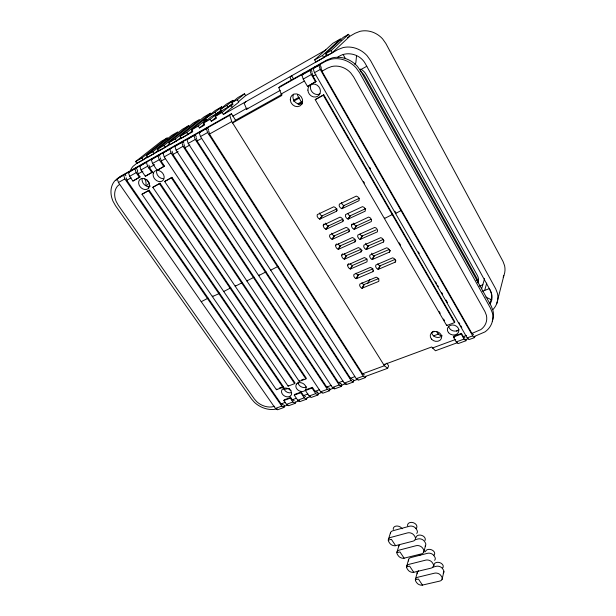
<?xml version="1.0" encoding="UTF-8"?>
<svg xmlns="http://www.w3.org/2000/svg" width="616" height="616" viewBox="0 0 616 616"><rect width="100%" height="100%" fill="white"/><g stroke="black" fill="none" stroke-linecap="round" stroke-linejoin="round"><path stroke-width="0.92" d="M323.254 225.148L323.385 226.419A7.854 6.814 35.7 0 0 324.624 228.444L326.218 229.229L342.719 221.583L342.881 219.974A7.877 6.868 35.5 0 0 341.641 217.918L340.04 217.125L323.254 225.148L324.147 223.831M335.581 245.268L335.705 246.515A7.762 6.707 32.8 0 0 336.921 248.502L338.492 249.272L354.962 241.895L355.132 240.325A7.785 6.753 32.5 0 0 353.915 238.307L352.329 237.522L335.581 245.268L336.428 243.905M356.556 55.633L355.84 62.855L354.616 64.156M342.488 253.8L341.657 255.186L341.772 256.418A7.715 6.653 31.5 0 0 342.981 258.389L344.544 259.159L360.991 251.913L362.046 250.227M351.459 225.156L351.567 226.442A7.9 6.953 33.2 0 0 352.791 228.482L354.392 229.275L371.317 221.56L371.502 219.943A7.923 6.999 32.8 0 0 370.285 217.871L368.668 217.071L351.459 225.156L352.275 223.831M347.678 265.011L347.794 266.235A7.677 6.591 30.2 0 0 348.987 268.183L350.543 268.946L366.974 261.831L367.151 260.291A7.7 6.637 29.8 0 0 365.958 258.32L364.387 257.542L347.678 265.011L348.487 263.61M361.269 251.605L361.168 250.358A7.739 6.691 31.1 0 0 359.967 248.364L358.389 247.578L341.657 255.186M389.612 251.836L389.535 250.573A7.792 6.814 28.2 0 0 388.35 248.564L386.756 247.771L369.893 255.14L369.708 256.687A7.769 6.768 28.7 0 0 370.894 258.666L372.472 259.444L389.327 252.136L390.321 250.442M442.057 579.41L443.882 571.656M496.712 303.726L503.85 275.691M423.808 552.09L425.618 545.314M415.538 578.917L417.371 572.079M492.261 321.205A23.585 20.213 15.5 0 0 493 310.656L491.245 306.121L360.861 71.179L357.234 66.174A26.873 24.417 55.9 0 0 332.34 57.85L327.088 59.875L315.492 66.405L313.128 68.615L314.507 72.673L467.167 337.899L469.007 339.624L474.536 337.599L474.905 336.267M482.728 291.306A8.547 7.415 13.4 0 1 484.653 290.429L486.732 283.106M406.752 566.05L408.67 559.266M464.949 337.891L463.001 336.082L461.446 333.379L453.607 336.298L453.376 337.006L456.24 341.918L458.158 343.597L465.935 340.748L466.32 339.416M481.65 288.712L484.6 278.578M397.058 551.851L399.083 545.137A4.774 3.373 18.6 0 0 398.914 546.007M465.935 340.748L464.087 339.039L461.23 334.088L461.446 333.379M388.45 539.239L390.559 532.594M454.585 322.576L454.808 321.883L323.731 94.764L315.192 99.63L446.716 325.556L454.585 322.576L323.292 95.226L323.731 94.764M446.716 325.556L446.947 324.863M365.188 376.553L387.656 368.299L388.642 365.904L386.91 363.132M385.054 364.141L384.392 365.735L361.908 374.043M200.308 131.839L199.238 132.74L200.47 136.544L356.294 378.686L358.35 380.188L365.327 377.623L365.919 376.284M188.072 138.739L186.979 139.647L188.196 143.42L344.252 383.121L346.315 384.592L353.207 382.066L353.823 380.726L352.991 379.448M176.022 145.522L174.906 146.439L176.114 150.189L332.378 387.487L334.457 388.942L341.256 386.448L341.888 385.108L340.648 383.206L340.371 383.776L338.192 382.228L185.293 148.379L184.022 144.429M395.218 262.139L395.426 260.591A7.754 6.753 26.9 0 0 394.255 258.597L392.669 257.811L375.829 265.042L375.637 266.574A7.723 6.707 27.4 0 0 376.815 268.538L378.386 269.315L395.218 262.139L395.903 260.722M164.156 152.206L163.024 153.13L164.218 156.857L320.666 391.791L322.769 393.224L329.468 390.767L330.122 389.428L329.298 388.172M317.848 395.025L318.526 393.686L317.271 391.815L316.986 392.392L314.761 390.883L312.397 387.341L305.775 389.805L305.397 390.521L309.116 396.042L311.242 397.451L317.848 395.025L315.738 393.609L312.027 388.057L312.397 387.341M389.327 252.136L390.028 250.743M378.386 269.315L380.195 265.75L395.233 259.321M377.931 269.323L380.195 265.75M367.706 283.622L369.846 279.479M372.888 271.656L373.073 270.139A7.654 6.576 28.6 0 0 371.895 268.176L370.332 267.406L353.915 274.451L353.746 275.953A7.631 6.537 28.9 0 0 354.931 277.885L356.479 278.648L372.888 271.656L373.627 270.231M305.528 396.612L303.288 395.125L301.17 391.992L294.64 394.417L294.255 395.133L297.728 400.231L299.861 401.624L306.383 399.23L307.084 397.89M361.931 288.265L378.755 281.389L378.948 279.887A7.615 6.522 27.4 0 0 377.777 277.947L376.222 277.177L359.821 284.099L359.652 285.585A7.592 6.476 27.8 0 0 360.822 287.495L361.931 288.265L363.825 284.638L378.84 278.494M362.37 288.257L364.256 284.623M401.517 210.333L395.557 213.49L395.872 212.897L394.918 211.234M383.383 242.042L383.583 240.463A7.831 6.876 29.7 0 0 382.39 238.43L380.78 237.637L363.894 245.137L363.717 246.7A7.808 6.83 30.1 0 0 364.918 248.702L366.505 249.48L383.383 242.042L384.107 240.671M294.232 400.77L291.976 399.314L290.69 397.428L284.245 399.815L283.853 400.531L286.494 404.365L288.642 405.736L295.079 403.372L295.788 402.032M294.255 395.133L300.793 392.708L301.17 391.992M372.018 259.459L373.889 255.956L389.451 249.365M372.472 259.444L374.335 255.94M305.906 378.909L306.283 378.201L171.964 177.316L164.665 181.481L299.276 381.42L305.906 378.909L171.379 177.832L171.964 177.316M392.731 214.322L384.415 218.541L384.746 217.949M356.04 278.663L357.988 275.082L373.019 268.822M356.479 278.648L358.427 275.067M299.276 381.42L299.653 380.711M283.853 400.531L290.298 398.144L290.69 397.428M118.488 177.924L117.279 178.886L118.418 182.505L275.406 408.439L277.577 409.786L283.922 407.461L284.654 406.121L283.814 404.912M294.656 383.637L295.049 382.936L160.029 183.183L152.822 187.303L288.119 386.116L294.656 383.637L159.436 183.707L160.029 183.183M366.05 249.503L367.968 246.046L383.491 239.362M366.505 249.48L368.414 246.03M288.119 386.116L288.511 385.408M360.991 251.913L361.777 250.527M350.543 268.946L352.537 265.419L367.151 259.067M282.875 387.287L283.275 386.579L149.118 190.198L142.003 194.263L276.422 389.728L282.875 387.287L148.51 190.721L149.118 190.198M350.096 268.961L352.537 265.419M490.09 303.857C492.738 299.984 492.531 294.748 490.452 290.667L365.388 63.771C360.152 53.931 346.377 50.458 337.452 57.434M276.422 389.728L276.83 389.027M360.021 239.447L377.377 231.855L377.57 230.253A7.877 6.938 31.2 0 0 376.368 228.197L374.751 227.404L357.842 235.035L357.673 236.621A7.854 6.891 31.6 0 0 358.882 238.638L360.021 239.447L361.992 236.051L376.191 229.853M360.476 239.424L362.439 236.028M344.105 259.174L346.154 255.694L361.222 249.21M344.544 259.159L346.592 255.679M354.962 241.895L355.763 240.533M354.392 229.275L356.41 225.933L371.048 219.25M353.938 229.291L356.41 225.933M338.045 249.295L340.147 245.869L355.24 239.27M348.872 231.785L349.033 230.199A7.831 6.807 34 0 0 347.809 228.166L346.215 227.373L329.714 234.942L329.575 236.513A7.808 6.761 34.2 0 0 330.8 238.515L332.386 239.301L348.872 231.785L349.695 230.453M338.492 249.272L340.594 245.853M348.248 219.019L365.196 211.173L365.373 209.532A7.97 7.061 34.5 0 0 364.148 207.438L362.516 206.637L345.568 214.545L345.407 216.17A7.946 7.007 34.8 0 0 346.639 218.226L348.248 219.019L350.327 215.746L365.704 208.601M347.794 219.042L350.327 215.746M331.939 239.316L334.095 235.951L349.203 229.229M332.386 239.301L334.534 235.936M342.719 221.583L343.566 220.266M342.049 208.67L359.012 200.677L359.19 199.022A8.023 7.115 36.3 0 0 357.95 196.912L356.31 196.096L339.339 204.15L339.185 205.79A8 7.069 36.5 0 0 340.432 207.869L342.049 208.67L344.175 205.451L359.575 198.183M341.587 208.693L344.175 205.451M326.218 229.229L328.42 225.918L343.104 219.096M325.772 229.244L328.42 225.918M336.513 211.28L336.667 209.648A7.931 6.922 37 0 0 335.42 207.577L333.803 206.776L317.271 214.622L317.14 216.231A7.908 6.868 37.2 0 0 318.395 218.272L319.989 219.057L336.513 211.28L337.375 209.987M219.35 293L218.888 293.678L212.397 296.619L212.859 295.942M319.989 219.057L322.253 215.808L336.944 208.87M319.542 219.08L322.253 215.808M278.132 266.366L270.709 270.155M266.035 271.864L258.697 275.606L259.159 274.982M254.077 277.223L246.831 280.927L247.301 280.303M242.365 282.605L235.212 286.263L235.689 285.639M230.792 287.865L223.724 291.483M208.131 298.152L201.232 301.686M315.492 66.405L304.289 72.803L301.863 75.044L303.218 79.079L307.492 86.417L316.062 81.474L313.452 76.954L312.012 72.711M307.492 86.417L316.062 81.474M313.128 68.615L318.865 65.388L321.19 63.194M332.34 52.683L349.68 36.344L348.564 34.319L343.281 37.337L325.595 53.708L326.796 55.825L332.34 52.683L331.146 50.558L348.564 34.319M341.095 40.356L340.348 39.016L332.879 43.282L314.676 59.906L315.885 62.008L323.716 57.573L327.127 54.385M301.863 75.044L309.979 70.478L312.358 68.261M314.676 59.906L322.514 55.455L340.348 39.016M282.028 94.348L235.582 120.266L232.579 122.923L281.805 95.48L278.832 87.657L280.48 86.171L304.289 72.803M245.83 101.709L244.136 103.165L246.639 109.217L247.871 108.131M118.149 178.116L229.699 115.308L231.508 113.737L235.582 120.266M146.285 185.77L148.433 183.938M152.475 158.782L151.344 159.706L152.537 163.471L157.165 170.339L164.472 166.112L161.531 161.715L160.291 157.819M157.165 170.339L164.472 166.112M199.238 132.74L207.438 127.828L208.608 129.668M232.055 107.092L230.869 105.182L222.114 112.497L223.331 114.437L235.759 104.528A21.506 1.617 -32 0 0 238.8 101.956L237.199 99.846A10.949 0.801 -31.9 0 0 232.425 102.271L231.793 102.626L232.948 104.497L228.012 107.299L226.857 105.444L233.01 100.354L233.764 101.578M238.43 101.717L245.669 95.619L325.872 49.911M140.972 165.265L139.817 166.189L141.002 169.931L145.314 176.268L152.537 172.087L149.904 168.199L148.926 165.103M145.314 176.268L152.537 172.087M186.979 139.647L195.087 134.788L196.258 136.606M218.511 114.268L217.718 113.013L210.087 119.327L211.303 121.244L216.147 117.209M228.012 107.299L232.779 103.326M237.268 99.838L244.537 93.771L245.669 95.619M211.303 121.244L216.401 118.357L215.184 116.432L223.369 109.794A10.98 0.809 -31.9 0 0 230.577 105.382L230.869 105.182M231.793 102.626L237.892 97.567L244.537 93.771M174.906 146.439L182.929 141.634L183.968 143.235M207.076 120.698L206.283 119.45L198.252 126.041L199.476 127.943L204.566 123.731M222.407 108.054L221.652 106.845L215.138 112.189L216.293 114.029L221.344 109.856M129.645 171.641L128.475 172.58L129.645 176.291L132.917 181.058L140.055 176.923L138.423 174.536L137.245 170.748L137.745 170.339M132.917 181.058L140.055 176.923M199.476 127.943L204.481 125.11L203.265 123.2L210.98 116.84L217.718 113.013M216.293 114.029L221.39 111.073L220.235 109.224L226.457 104.096L233.01 100.354M163.024 153.13L170.955 148.379M211.203 114.445L210.449 113.244L204.081 116.886L180.157 136.275L181.374 138.146L187.996 134.396L192.415 130.769M130.484 170.447A23.208 18.28 46.5 0 1 133.056 166.335L136.298 163.702L192.746 131.747L191.53 129.861L215.192 110.534L221.652 106.845M151.344 159.706L159.174 155.016L159.975 156.218M168.769 142.735L175.298 139.031L199.407 119.558L193.131 123.146L168.769 142.735L169.993 144.583L176.515 140.895L180.881 137.337M180.157 136.275L186.779 132.517L210.449 113.244M139.817 166.189L147.571 161.546M189.274 126.95L188.519 125.779L182.328 129.314L157.557 149.103L158.774 150.935L165.204 147.293L169.654 143.705M128.475 172.58L136.136 167.983L137.206 169.554M146.508 155.378L152.837 151.782L177.785 131.916L171.679 135.404L146.508 155.378L147.725 157.188L154.062 153.607L158.451 150.081M159.529 150.335L161.022 149.126M119.604 184.407L117.633 185.994A18.318 14.183 45.6 0 0 116.162 201.447L118.21 205.12L254.316 398.937L256.71 401.655A16.016 12.204 29.3 0 0 271.502 406.976L274.697 406.267M157.557 149.103L163.987 145.453L188.519 125.779M117.279 178.886L124.886 174.328L125.926 175.845M167.929 139.131L167.167 137.976L161.176 141.403L135.612 161.561L136.837 163.356L143.081 159.821L147.532 156.272M135.612 161.561L141.857 158.019L167.167 137.976M215.138 112.189L213.329 113.298A10.857 0.785 -32 0 0 207.038 117.502A21.545 1.578 -31.9 0 0 203.811 120.143A10.88 0.793 -32 0 0 205.09 120.051L206.283 119.45M278.832 87.657L325.618 61.269L330.892 59.236A27.004 24.501 55.6 0 1 355.902 67.606L359.551 72.634L490.629 308.439L492.4 312.99A23.685 20.259 15.5 0 1 484.977 331.901L474.397 336.452M220.235 109.224L226.857 105.444M347.416 37.638L355.109 33.249L359.944 31.347A24.532 22.638 62.5 0 1 382.59 38.87L385.839 43.459L503.018 261.461L504.604 265.719A21.645 19.158 14 0 1 503.164 277.215M191.53 129.861L198.252 126.041M203.265 123.2L210.087 119.327M215.184 116.432L222.114 112.497M325.595 53.708L331.146 50.558M223.331 114.437L337.915 49.588L343.004 47.609A25.964 23.747 58.2 0 1 367.028 55.625L370.509 60.468L495.765 288.966L497.458 293.401A22.846 19.82 15 0 1 492.946 309.571M231.508 113.737L120.312 176.399L114.838 180.804A24.055 18.649 45.6 0 0 112.951 201.124L115.531 205.736L251.582 399.076L254.585 402.479A21.036 16.055 29.3 0 0 273.966 409.455L277.185 408.747M232.794 116.208L247.031 108.208M246.639 109.217L280.134 90.429M118.418 182.505L124.832 178.917L123.685 175.275M164.218 156.857L171.032 153.037L169.831 149.295M176.114 150.189L183.037 146.308L181.828 142.542M188.196 143.42L195.234 139.478L194.001 135.689M200.47 136.544L207.623 132.54L206.375 128.721M314.507 72.673L320.243 69.454L318.865 65.388M129.645 176.291L136.151 172.649L134.973 168.915M141.002 169.931L147.617 166.228L146.423 162.47M152.537 163.471L159.251 159.713L158.042 155.933M303.218 79.079L311.342 74.528L309.979 70.478M126.973 180.134L131.162 177.793M137.869 174.043L142.897 171.233M148.764 167.96L154.631 164.68M161.338 160.938L165.535 158.597M173.081 154.377L178.109 151.575M184.815 147.825L189.844 145.014M196.55 141.272L201.578 138.461M209.124 134.25L231.762 121.606L229.699 115.308M280.988 94.109L304.265 81.112M312.582 76.469L315.9 74.613M321.721 71.364L327.543 68.106L331.724 66.513A20.567 18.649 55.4 0 1 350.712 72.873L353.607 76.854L484.969 311.627L486.378 315.223A18.041 15.408 15.6 0 1 480.788 329.622L471.91 333.433M293.901 100.061L298.937 97.29M293.539 101.263L299.422 98.029M297.682 103.896L301.894 101.594M366.782 66.297L361.962 68.93A9.779 8.978 60.8 0 1 359.844 69.924M298.429 104.474L301.801 102.626M152.822 187.303L159.436 183.707M164.665 181.481L171.379 177.832M315.192 99.63L323.292 95.226M142.003 194.263L148.51 190.721M476.183 280.503L477.731 279.887M479.279 286.171L482.859 284.761M484.653 290.429L489.32 288.611M279.248 388.111L283.275 386.579M301.316 380.087L303.796 379.14M432.232 331.909L434.026 331.231M433.418 335.928L438.777 333.918M456.479 331.154L458.281 330.484M305.397 390.521L312.027 388.057M453.376 337.006L461.23 334.088M383.753 364.71L431.662 346.977L435.42 350.766L457.565 342.635M280.996 403.942L285.485 402.287M291.784 399.961L296.281 398.298M303.472 395.641L307.969 393.978M315.161 391.322L319.65 389.659M326.85 387.002L331.339 385.339M338.538 382.682L343.027 381.019M350.219 378.363L354.716 376.699M432.301 348.063L455.709 339.416M462.909 336.76L466.512 335.427M275.406 408.439L281.758 406.106L283.922 407.461M286.494 404.365L292.931 401.994L295.079 403.372M297.728 400.231L304.258 397.828L306.383 399.23M309.116 396.042L315.738 393.609M320.666 391.791L327.381 389.327L329.468 390.767M332.378 387.487L339.185 384.985L341.256 386.448M344.252 383.121L351.151 380.58L353.207 382.066M356.294 378.686L363.294 376.114L365.327 377.623M456.24 341.918L464.087 339.039M467.167 337.899L472.703 335.866L474.536 337.599M283.375 406.591L287.872 404.943M295.064 402.302L299.561 400.654M306.753 398.013L310.349 396.689M317.54 394.048L322.037 392.4M329.229 389.759L334.619 387.78M340.91 385.47L346.308 383.483M353.499 380.842L357.996 379.194M465.542 339.701L468.198 338.731M388.288 540.132A4.843 3.434 19.2 0 1 390.644 537.452L407.515 532.902A4.889 3.496 18.4 0 1 413.274 534.411A11.758 8.378 18.7 0 1 415.346 537.514A4.889 3.488 18.3 0 1 413.043 541.156L395.064 545.776A4.836 3.427 19.2 0 1 390.529 544.113A11.719 8.331 18.9 0 1 388.45 541.064L388.288 540.132L391.368 539.3L395.626 545.691M415.184 539.708L417.971 538.969A4.82 3.434 17.8 0 1 423.654 540.463A11.589 8.231 18.1 0 1 425.671 543.505A4.82 3.427 17.8 0 1 425.125 546.076M396.897 552.721A4.812 3.38 18.7 0 1 399.253 550.103L416.093 545.707A4.866 3.442 17.9 0 1 421.821 547.216A11.689 8.254 18.1 0 1 423.862 550.273A4.859 3.442 17.8 0 1 421.544 553.846L403.603 558.304A4.812 3.38 18.7 0 1 399.099 556.656A11.65 8.208 18.4 0 1 397.043 553.645L396.897 552.721L399.961 551.928L404.165 558.227M406.575 566.905A4.782 3.326 18.2 0 1 408.947 564.348L425.741 560.121A4.836 3.388 17.3 0 1 431.439 561.63A11.612 8.108 17.6 0 1 433.448 564.641A4.828 3.38 17.3 0 1 431.108 568.129L413.213 572.41A4.774 3.319 18.1 0 1 408.747 570.77A11.573 8.07 17.9 0 1 406.722 567.813L406.575 566.905L409.64 566.135L413.775 572.341M432.494 567.221L436.19 566.312A4.759 3.326 16.8 0 1 441.803 567.806A11.442 7.962 17.1 0 1 443.759 570.755A4.759 3.319 16.8 0 1 443.181 573.234M415.361 579.756A4.751 3.272 17.7 0 1 417.74 577.254L434.496 573.18A4.805 3.334 16.9 0 1 440.155 574.69A11.542 7.985 17.1 0 1 442.134 577.662A4.805 3.326 16.9 0 1 439.786 581.081L421.929 585.2A4.751 3.272 17.6 0 1 417.486 583.568A11.504 7.939 17.4 0 1 415.5 580.649L415.361 579.756L418.418 579.017L422.491 585.131M289.22 388.342L285.3 389.235A20.366 15.831 29.5 0 1 283.699 389.327M485.87 297.089L491.676 299.938M340.147 245.869L339.031 245.083A7.708 6.676 32.9 0 1 338.192 243.859M379.749 265.765L378.64 264.988A7.669 6.684 27.4 0 1 377.824 263.771M346.154 255.694L345.037 254.916A7.661 6.622 31.6 0 1 344.205 253.7M352.098 265.434L350.989 264.657A7.623 6.568 30.2 0 1 350.165 263.455M357.988 275.082L356.887 274.305A7.577 6.506 29 0 1 356.071 273.119M363.825 284.638L362.732 283.868A7.538 6.453 27.8 0 1 361.915 282.69M343.72 205.475L342.573 204.658A7.939 7.03 36.7 0 1 341.341 202.595M349.873 215.762L348.725 214.953A7.893 6.976 35 0 1 347.878 213.683M355.963 225.957L354.824 225.148A7.839 6.915 33.3 0 1 353.615 223.123M321.806 215.831L320.666 215.023A7.846 6.838 37.4 0 1 319.427 212.997M361.992 236.051L360.861 235.25A7.792 6.861 31.7 0 1 360.029 234.003M327.981 225.941L326.842 225.14A7.8 6.784 35.8 0 1 325.618 223.131M367.968 246.046L366.843 245.253A7.754 6.799 30.2 0 1 365.658 243.266M334.095 235.951L332.963 235.158A7.754 6.73 34.3 0 1 331.747 233.164M373.889 255.956L372.765 255.163A7.708 6.737 28.7 0 1 371.587 253.191M283.083 404.874L280.811 403.442L127.142 180.827L126.18 177.77M328.598 388.111L326.395 386.586L173.304 155.07L172.049 151.143M352.314 379.379L350.15 377.8L197.474 141.58L196.188 137.599M363.001 373.85L364.426 374.913M387.656 368.299L384.392 365.735L231.762 121.606M473.542 334.727L471.617 332.902L322.337 71.91L320.89 67.644L321.244 67.306L319.696 64.603M124.832 178.917L281.758 406.106M136.151 172.649L139.432 177.439M290.298 398.144L292.931 401.994M146.831 179.726L149.341 183.406M147.617 166.228L151.929 172.603M300.793 392.708L304.258 397.828M141.857 158.019L143.081 159.821M159.251 159.713L163.871 166.62M152.837 151.782L154.062 153.607M171.032 153.037L327.381 389.327M163.987 145.453L165.204 147.293M175.298 139.031L176.515 140.895M183.037 146.308L339.185 384.985M186.779 132.517L187.996 134.396M195.234 139.478L351.151 380.58M207.623 132.54L363.294 376.114M362.285 373.319L209.856 134.673L208.547 130.669M302.556 103.888L298.098 96.319A6.322 5.606 54.1 0 1 297.436 94.818M436.552 331.447L437.452 332.971A5.49 4.628 18.3 0 0 442.042 335.843M293.524 78.94L291.668 75.76L290.128 77.146L291.306 80.642M363.478 181.404L364.449 183.067M399.207 242.812L400.654 245.299M439.231 311.596L440.201 313.259M443.574 319.057L444.536 320.713M453.607 336.298L454.385 337.637M311.342 74.528L315.615 81.913M369.608 167.244L370.562 168.907M418.318 251.921L419.28 253.576M435.52 281.805L436.475 283.468M437.429 285.131L438.384 286.786M441.726 292.6L442.681 294.263M446.023 300.077L447.455 302.564M458.92 322.491L459.875 324.147M460.83 325.81L461.784 327.473M310.826 69.685L311.989 71.695M320.243 69.454L472.703 335.866M322.514 55.455L323.716 57.573M343.197 54.632L345.43 58.62M489.959 289.774L491.291 293.231A17.079 14.822 15 0 1 489.297 303.711M144.683 178.771A8.639 6.753 46.7 0 1 145.915 184.754M148.109 187.033A11.28 8.894 45.5 0 1 149.95 185.593M291.06 390.552A5.036 3.896 28.1 0 1 289.204 388.819M390.398 533.479A4.797 3.427 19.2 0 1 392.739 530.807L409.478 526.226A4.851 3.488 18.3 0 1 415.199 527.72A11.65 8.354 18.6 0 1 417.248 530.807A4.851 3.48 18.3 0 1 416.716 533.425M393.324 529.514A4.766 3.419 19.1 0 1 396.481 526.041A4.766 3.419 19.1 0 1 402.094 528.782M407.607 525.902A4.812 3.473 18.3 0 1 413.274 522.676A4.812 3.473 18.3 0 1 416.062 528.628M415.969 537.599A4.789 3.419 17.8 0 1 421.683 535.366A4.789 3.419 17.8 0 1 425.002 540.517M408.647 561.022A4.736 3.319 18.1 0 1 410.857 557.565L427.527 553.307A4.789 3.373 17.3 0 1 433.171 554.8A11.511 8.093 17.5 0 1 435.158 557.796A4.789 3.373 17.2 0 1 434.596 560.321M419.334 554.562A4.712 3.311 18 0 1 419.973 555.416M425.448 551.805A4.759 3.365 17.3 0 1 431.739 549.872A4.759 3.365 17.3 0 1 433.841 555.416M417.332 573.804A4.712 3.265 17.6 0 1 418.595 570.786M434.08 565.58A4.728 3.311 16.8 0 1 439.739 562.601A4.728 3.311 16.8 0 1 442.373 568.283M115.993 180.365A23.955 18.603 45.7 0 1 117.001 179.079M163.201 178.702A6.137 4.882 47 0 1 156.757 170.309M150.073 186.417A6.083 4.789 46.6 0 1 144.075 184.407A6.083 4.789 46.6 0 1 142.311 178.309M319.974 93.825A6.691 5.991 55 0 1 312.435 92.315A6.691 5.991 55 0 1 311.103 84.477M302.41 103.403A6.63 5.86 53.5 0 1 294.972 101.902A6.63 5.86 53.5 0 1 293.578 94.186M458.966 329.452A5.821 4.936 17.1 0 1 452.952 330.807A5.821 4.936 17.1 0 1 448.679 326.357M441.895 335.835A5.76 4.851 18.7 0 1 435.982 337.168A5.76 4.851 18.7 0 1 431.716 332.763M306.599 386.879A5.328 4.158 27.7 0 1 301.031 386.702A5.328 4.158 27.7 0 1 298.005 382.105M291.206 392.7A5.282 4.081 28.3 0 1 283.737 387.51M477.762 282.759A10.718 9.386 16.1 0 0 476.607 277.87L364.687 75.999A12.027 11.034 56.5 0 0 360.429 71.418M478.001 282.705A10.665 9.363 16.1 0 0 477.354 275.437L366.089 74.39A11.966 10.988 56.9 0 0 360.514 69.069M153.353 173.173L153.114 174.528A6.183 4.905 46.8 0 0 158.428 181.412L159.86 181.612A6.183 4.905 46.8 0 0 163.317 180.003L163.933 178.848A6.183 4.905 46.8 0 0 158.859 170.578L157.419 170.378A6.183 4.905 46.8 0 0 153.353 173.173M296.589 384.022L296.05 384.969A5.359 4.166 27.7 0 0 299.522 390.983L300.839 391.391A5.359 4.166 27.7 0 0 305.336 390.12L305.882 389.181A5.359 4.166 27.7 0 0 301.093 382.728L299.761 382.613A5.359 4.166 27.7 0 0 296.589 384.022M148.733 187.957L147.825 188.827A6.129 4.805 46.4 0 1 140.101 186.725A6.129 4.805 46.4 0 1 140.325 179.187L141.48 178.64A6.129 4.805 46.4 0 1 148.071 181.273A6.129 4.805 46.4 0 1 148.733 187.957M290.09 396.211L289.027 396.681A5.321 4.089 28.3 0 1 282.143 393.724A5.321 4.089 28.3 0 1 284.099 388.249L285.331 388.065A5.321 4.089 28.3 0 1 290.998 391.206A5.321 4.089 28.3 0 1 290.09 396.211M307.885 90.113A6.745 6.021 54.6 0 0 317.517 96.373A6.745 6.021 54.6 0 0 317.055 85.116A6.745 6.021 54.6 0 0 307.885 90.113M290.29 99.823A6.676 5.891 53.1 0 0 299.838 105.998A6.676 5.891 53.1 0 0 299.268 94.926A6.676 5.891 53.1 0 0 290.29 99.823M448.556 332.725A5.867 4.959 17.2 0 0 458.481 332.309A5.867 4.959 17.2 0 0 452.29 324.963A5.867 4.959 17.2 0 0 448.556 332.725M431.5 339.108A5.806 4.866 18.8 0 0 441.279 338.723A5.806 4.866 18.8 0 0 435.088 331.462A5.806 4.866 18.8 0 0 431.5 339.108"/></g></svg>
